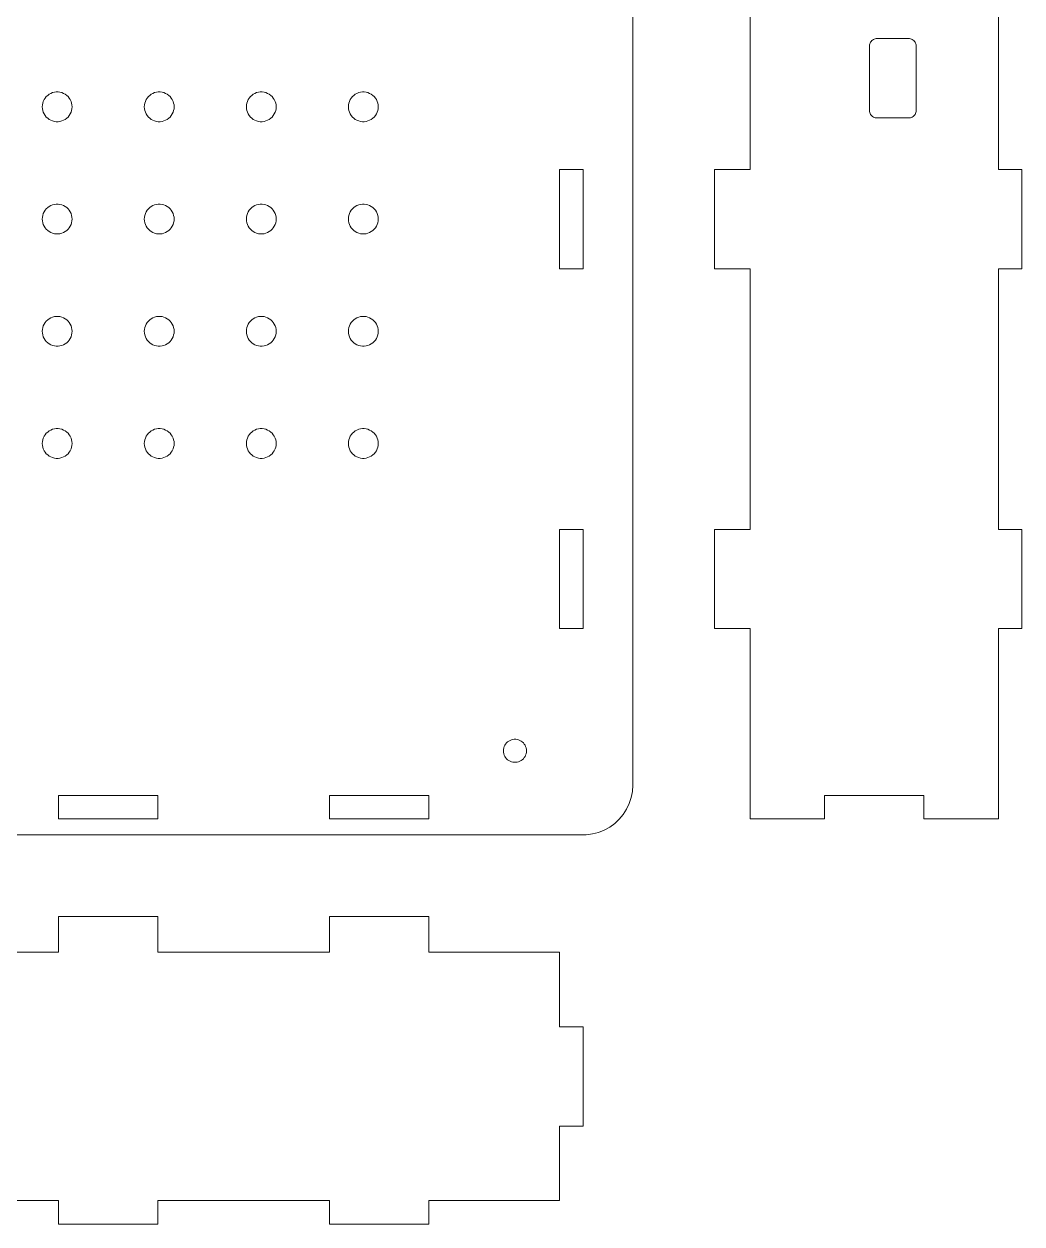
# Model space of a CAD drawing. Header units: inches. Extents: x -117 to 117, y -129 to 166.
# Drawn here: x -10.8 to 116.8, y -128.5 to 24.9 of the extents above; entities that cross this region are included whole.
import ezdxf

# ---------------------------------------------------------------- set-up
doc = ezdxf.new("R2010")
doc.units = ezdxf.units.IN
doc.layers.get('0').update_dxf_attribs({"linetype": 'CONTINUOUS', "lineweight": 0})

msp = doc.modelspace()

# ---------------------------------------------------------------- linework, layer by layer
for p, q in [((67.07, 72.397), (67.07, -72.397)), ((82.07, 6.35), (82.07, 39.679)), ((113.833, 39.679), (113.833, 6.35)), ((97.953, 23.011), (98.072, 23.05)), ((98.072, 23.05), (98.196, 23.073)), ((98.196, 23.073), (98.321, 23.081)), ((98.321, 23.081), (102.321, 23.081)), ((102.321, 23.081), (102.446, 23.073)), ((102.446, 23.073), (102.57, 23.05)), ((102.57, 23.05), (102.689, 23.011)), ((97.321, 13.921), (97.321, 22.081)), ((97.321, 22.081), (97.323, 22.081)), ((97.323, 22.144), (97.339, 22.268)), ((97.323, 22.081), (97.323, 22.144)), ((97.339, 22.268), (97.37, 22.39)), ((97.37, 22.39), (97.416, 22.507)), ((97.416, 22.507), (97.477, 22.617)), ((97.477, 22.617), (97.551, 22.718)), ((97.551, 22.718), (97.636, 22.81)), ((97.636, 22.81), (97.733, 22.89)), ((97.733, 22.89), (97.839, 22.957)), ((97.839, 22.957), (97.953, 23.011)), ((102.689, 23.011), (102.803, 22.957)), ((102.803, 22.957), (102.909, 22.89)), ((102.909, 22.89), (103.006, 22.81)), ((103.006, 22.81), (103.092, 22.718)), ((103.092, 22.718), (103.165, 22.617)), ((103.165, 22.617), (103.226, 22.507)), ((103.226, 22.507), (103.272, 22.39)), ((103.272, 22.39), (103.303, 22.268)), ((103.303, 22.268), (103.319, 22.144)), ((103.319, 22.144), (103.319, 22.081)), ((103.319, 22.081), (103.321, 22.081)), ((103.321, 22.081), (103.321, 13.921)), ((-8.192, 15.269), (-8.064, 15.471)), ((-8.064, 15.471), (-7.911, 15.655)), ((-7.911, 15.655), (-7.737, 15.819)), ((-7.737, 15.819), (-7.543, 15.959)), ((-7.543, 15.959), (-7.334, 16.075)), ((-7.334, 16.075), (-7.111, 16.163)), ((-7.111, 16.163), (-6.88, 16.222)), ((-6.88, 16.222), (-6.642, 16.252)), ((-6.642, 16.252), (-6.403, 16.252)), ((-6.403, 16.252), (-6.166, 16.222)), ((-6.166, 16.222), (-5.934, 16.163)), ((-5.934, 16.163), (-5.712, 16.075)), ((-5.712, 16.075), (-5.502, 15.959)), ((-5.502, 15.959), (-5.308, 15.819)), ((-5.308, 15.819), (-5.134, 15.655)), ((-5.134, 15.655), (-4.982, 15.471)), ((-4.982, 15.471), (-4.853, 15.269)), ((4.853, 15.269), (4.982, 15.471)), ((4.982, 15.471), (5.134, 15.655)), ((5.134, 15.655), (5.308, 15.819)), ((5.308, 15.819), (5.502, 15.959)), ((5.502, 15.959), (5.712, 16.075)), ((5.712, 16.075), (5.934, 16.163)), ((5.934, 16.163), (6.166, 16.222)), ((6.166, 16.222), (6.403, 16.252)), ((6.403, 16.252), (6.642, 16.252)), ((6.642, 16.252), (6.88, 16.222)), ((6.88, 16.222), (7.111, 16.163)), ((7.111, 16.163), (7.334, 16.075)), ((7.334, 16.075), (7.543, 15.959)), ((7.543, 15.959), (7.737, 15.819)), ((7.737, 15.819), (7.911, 15.655)), ((7.911, 15.655), (8.064, 15.471)), ((8.064, 15.471), (8.192, 15.269)), ((17.899, 15.269), (18.027, 15.471)), ((18.027, 15.471), (18.179, 15.655)), ((18.179, 15.655), (18.354, 15.819)), ((18.354, 15.819), (18.547, 15.959)), ((18.547, 15.959), (18.757, 16.075)), ((18.757, 16.075), (18.979, 16.163)), ((18.979, 16.163), (19.211, 16.222)), ((19.211, 16.222), (19.449, 16.252)), ((19.449, 16.252), (19.688, 16.252)), ((19.688, 16.252), (19.925, 16.222)), ((19.925, 16.222), (20.157, 16.163)), ((20.157, 16.163), (20.379, 16.075)), ((20.379, 16.075), (20.589, 15.959)), ((20.589, 15.959), (20.782, 15.819)), ((20.782, 15.819), (20.957, 15.655)), ((20.957, 15.655), (21.109, 15.471)), ((21.109, 15.471), (21.238, 15.269)), ((30.944, 15.269), (31.072, 15.471)), ((31.072, 15.471), (31.225, 15.655)), ((31.225, 15.655), (31.399, 15.819)), ((31.399, 15.819), (31.593, 15.959)), ((31.593, 15.959), (31.802, 16.075)), ((31.802, 16.075), (32.025, 16.163)), ((32.025, 16.163), (32.257, 16.222)), ((32.257, 16.222), (32.494, 16.252)), ((32.494, 16.252), (32.733, 16.252)), ((32.733, 16.252), (32.971, 16.222)), ((32.971, 16.222), (33.202, 16.163)), ((33.202, 16.163), (33.425, 16.075)), ((33.425, 16.075), (33.634, 15.959)), ((33.634, 15.959), (33.828, 15.819)), ((33.828, 15.819), (34.002, 15.655)), ((34.002, 15.655), (34.155, 15.471)), ((34.155, 15.471), (34.283, 15.269)), ((-8.428, 14.351), (-8.413, 14.59)), ((-8.413, 14.112), (-8.428, 14.351)), ((-8.413, 14.59), (-8.368, 14.825)), ((-8.368, 13.877), (-8.413, 14.112)), ((-8.368, 14.825), (-8.294, 15.052)), ((-8.294, 13.65), (-8.368, 13.877)), ((-8.294, 15.052), (-8.192, 15.269)), ((-4.853, 15.269), (-4.751, 15.052)), ((-4.751, 15.052), (-4.678, 14.825)), ((-4.678, 13.877), (-4.751, 13.65)), ((-4.678, 14.825), (-4.633, 14.59)), ((-4.633, 14.112), (-4.678, 13.877)), ((-4.633, 14.59), (-4.618, 14.351)), ((-4.618, 14.351), (-4.633, 14.112)), ((4.618, 14.351), (4.633, 14.59)), ((4.633, 14.112), (4.618, 14.351)), ((4.633, 14.59), (4.678, 14.825)), ((4.678, 13.877), (4.633, 14.112)), ((4.678, 14.825), (4.751, 15.052)), ((4.751, 13.65), (4.678, 13.877)), ((4.751, 15.052), (4.853, 15.269)), ((8.192, 15.269), (8.294, 15.052)), ((8.294, 15.052), (8.368, 14.825)), ((8.368, 13.877), (8.294, 13.65)), ((8.368, 14.825), (8.413, 14.59)), ((8.413, 14.112), (8.368, 13.877)), ((8.413, 14.59), (8.428, 14.351)), ((8.428, 14.351), (8.413, 14.112)), ((17.663, 14.351), (17.678, 14.59)), ((17.678, 14.112), (17.663, 14.351)), ((17.678, 14.59), (17.723, 14.825)), ((17.723, 13.877), (17.678, 14.112)), ((17.723, 14.825), (17.797, 15.052)), ((17.797, 13.65), (17.723, 13.877)), ((17.797, 15.052), (17.899, 15.269)), ((21.238, 15.269), (21.339, 15.052)), ((21.339, 15.052), (21.413, 14.825)), ((21.413, 13.877), (21.339, 13.65)), ((21.413, 14.825), (21.458, 14.59)), ((21.458, 14.112), (21.413, 13.877)), ((21.458, 14.59), (21.473, 14.351)), ((21.473, 14.351), (21.458, 14.112)), ((30.709, 14.351), (30.724, 14.59)), ((30.724, 14.112), (30.709, 14.351)), ((30.724, 14.59), (30.768, 14.825)), ((30.768, 13.877), (30.724, 14.112)), ((30.768, 14.825), (30.842, 15.052)), ((30.842, 13.65), (30.768, 13.877)), ((30.842, 15.052), (30.944, 15.269)), ((34.283, 15.269), (34.385, 15.052)), ((34.385, 15.052), (34.459, 14.825)), ((34.459, 13.877), (34.385, 13.65)), ((34.459, 14.825), (34.504, 14.59)), ((34.504, 14.112), (34.459, 13.877)), ((34.504, 14.59), (34.519, 14.351)), ((34.519, 14.351), (34.504, 14.112)), ((97.323, 13.921), (97.321, 13.921)), ((97.323, 13.858), (97.323, 13.921)), ((97.339, 13.734), (97.323, 13.858)), ((103.319, 13.858), (103.303, 13.734)), ((103.321, 13.921), (103.319, 13.921)), ((103.319, 13.921), (103.319, 13.858)), ((-8.192, 13.433), (-8.294, 13.65)), ((-8.064, 13.231), (-8.192, 13.433)), ((-7.911, 13.047), (-8.064, 13.231)), ((-7.737, 12.883), (-7.911, 13.047)), ((-7.543, 12.743), (-7.737, 12.883)), ((-7.334, 12.627), (-7.543, 12.743)), ((-7.111, 12.539), (-7.334, 12.627)), ((-6.88, 12.48), (-7.111, 12.539)), ((-6.642, 12.45), (-6.88, 12.48)), ((-6.403, 12.45), (-6.642, 12.45)), ((-6.166, 12.48), (-6.403, 12.45)), ((-5.934, 12.539), (-6.166, 12.48)), ((-5.712, 12.627), (-5.934, 12.539)), ((-5.502, 12.743), (-5.712, 12.627)), ((-5.308, 12.883), (-5.502, 12.743)), ((-5.134, 13.047), (-5.308, 12.883)), ((-4.982, 13.231), (-5.134, 13.047)), ((-4.853, 13.433), (-4.982, 13.231)), ((-4.751, 13.65), (-4.853, 13.433)), ((4.853, 13.433), (4.751, 13.65)), ((4.982, 13.231), (4.853, 13.433)), ((5.134, 13.047), (4.982, 13.231)), ((5.308, 12.883), (5.134, 13.047)), ((5.502, 12.743), (5.308, 12.883)), ((5.712, 12.627), (5.502, 12.743)), ((5.934, 12.539), (5.712, 12.627)), ((6.166, 12.48), (5.934, 12.539)), ((6.403, 12.45), (6.166, 12.48)), ((6.642, 12.45), (6.403, 12.45)), ((6.88, 12.48), (6.642, 12.45)), ((7.111, 12.539), (6.88, 12.48)), ((7.334, 12.627), (7.111, 12.539)), ((7.543, 12.743), (7.334, 12.627)), ((7.737, 12.883), (7.543, 12.743)), ((7.911, 13.047), (7.737, 12.883)), ((8.064, 13.231), (7.911, 13.047)), ((8.192, 13.433), (8.064, 13.231)), ((8.294, 13.65), (8.192, 13.433)), ((17.899, 13.433), (17.797, 13.65)), ((18.027, 13.231), (17.899, 13.433)), ((18.179, 13.047), (18.027, 13.231)), ((18.354, 12.883), (18.179, 13.047)), ((18.547, 12.743), (18.354, 12.883)), ((18.757, 12.627), (18.547, 12.743)), ((18.979, 12.539), (18.757, 12.627)), ((19.211, 12.48), (18.979, 12.539)), ((19.449, 12.45), (19.211, 12.48)), ((19.688, 12.45), (19.449, 12.45)), ((19.925, 12.48), (19.688, 12.45)), ((20.157, 12.539), (19.925, 12.48)), ((20.379, 12.627), (20.157, 12.539)), ((20.589, 12.743), (20.379, 12.627)), ((20.782, 12.883), (20.589, 12.743)), ((20.957, 13.047), (20.782, 12.883)), ((21.109, 13.231), (20.957, 13.047)), ((21.238, 13.433), (21.109, 13.231)), ((21.339, 13.65), (21.238, 13.433)), ((30.944, 13.433), (30.842, 13.65)), ((31.072, 13.231), (30.944, 13.433)), ((31.225, 13.047), (31.072, 13.231)), ((31.399, 12.883), (31.225, 13.047)), ((31.593, 12.743), (31.399, 12.883)), ((31.802, 12.627), (31.593, 12.743)), ((32.025, 12.539), (31.802, 12.627)), ((32.257, 12.48), (32.025, 12.539)), ((32.494, 12.45), (32.257, 12.48)), ((32.733, 12.45), (32.494, 12.45)), ((32.971, 12.48), (32.733, 12.45)), ((33.202, 12.539), (32.971, 12.48)), ((33.425, 12.627), (33.202, 12.539)), ((33.634, 12.743), (33.425, 12.627)), ((33.828, 12.883), (33.634, 12.743)), ((34.002, 13.047), (33.828, 12.883)), ((34.155, 13.231), (34.002, 13.047)), ((34.283, 13.433), (34.155, 13.231)), ((34.385, 13.65), (34.283, 13.433)), ((97.37, 13.612), (97.339, 13.734)), ((97.416, 13.495), (97.37, 13.612)), ((97.477, 13.385), (97.416, 13.495)), ((97.551, 13.284), (97.477, 13.385)), ((97.636, 13.192), (97.551, 13.284)), ((97.733, 13.112), (97.636, 13.192)), ((97.839, 13.045), (97.733, 13.112)), ((97.953, 12.991), (97.839, 13.045)), ((98.072, 12.952), (97.953, 12.991)), ((98.196, 12.929), (98.072, 12.952)), ((98.321, 12.921), (98.196, 12.929)), ((102.321, 12.921), (98.321, 12.921)), ((102.446, 12.929), (102.321, 12.921)), ((102.57, 12.952), (102.446, 12.929)), ((102.689, 12.991), (102.57, 12.952)), ((102.803, 13.045), (102.689, 12.991)), ((102.909, 13.112), (102.803, 13.045)), ((103.006, 13.192), (102.909, 13.112)), ((103.092, 13.284), (103.006, 13.192)), ((103.165, 13.385), (103.092, 13.284)), ((103.226, 13.495), (103.165, 13.385)), ((103.272, 13.612), (103.226, 13.495)), ((103.303, 13.734), (103.272, 13.612)), ((57.72, -6.35), (57.72, 6.35)), ((57.72, 6.35), (60.72, 6.35)), ((60.72, 6.35), (60.72, -6.35)), ((77.52, -6.35), (77.52, 6.35)), ((77.52, 6.35), (82.07, 6.35)), ((113.833, 6.35), (116.833, 6.35)), ((116.833, 6.35), (116.833, -6.35)), ((-7.737, 1.468), (-7.543, 1.608)), ((-7.543, 1.608), (-7.334, 1.724)), ((-7.334, 1.724), (-7.111, 1.812)), ((-7.111, 1.812), (-6.88, 1.871)), ((-6.88, 1.871), (-6.642, 1.901)), ((-6.642, 1.901), (-6.403, 1.901)), ((-6.403, 1.901), (-6.166, 1.871)), ((-6.166, 1.871), (-5.934, 1.812)), ((-5.934, 1.812), (-5.712, 1.724)), ((-5.712, 1.724), (-5.502, 1.608)), ((-5.502, 1.608), (-5.308, 1.468)), ((5.308, 1.468), (5.502, 1.608)), ((5.502, 1.608), (5.712, 1.724)), ((5.712, 1.724), (5.934, 1.812)), ((5.934, 1.812), (6.166, 1.871)), ((6.166, 1.871), (6.403, 1.901)), ((6.403, 1.901), (6.642, 1.901)), ((6.642, 1.901), (6.88, 1.871)), ((6.88, 1.871), (7.111, 1.812)), ((7.111, 1.812), (7.334, 1.724)), ((7.334, 1.724), (7.543, 1.608)), ((7.543, 1.608), (7.737, 1.468)), ((18.354, 1.468), (18.547, 1.608)), ((18.547, 1.608), (18.757, 1.724)), ((18.757, 1.724), (18.979, 1.812)), ((18.979, 1.812), (19.211, 1.871)), ((19.211, 1.871), (19.449, 1.901)), ((19.449, 1.901), (19.688, 1.901)), ((19.688, 1.901), (19.925, 1.871)), ((19.925, 1.871), (20.157, 1.812)), ((20.157, 1.812), (20.379, 1.724)), ((20.379, 1.724), (20.589, 1.608)), ((20.589, 1.608), (20.782, 1.468)), ((31.399, 1.468), (31.593, 1.608)), ((31.593, 1.608), (31.802, 1.724)), ((31.802, 1.724), (32.025, 1.812)), ((32.025, 1.812), (32.257, 1.871)), ((32.257, 1.871), (32.494, 1.901)), ((32.494, 1.901), (32.733, 1.901)), ((32.733, 1.901), (32.971, 1.871)), ((32.971, 1.871), (33.202, 1.812)), ((33.202, 1.812), (33.425, 1.724)), ((33.425, 1.724), (33.634, 1.608)), ((33.634, 1.608), (33.828, 1.468)), ((-8.428, 0), (-8.413, 0.239)), ((-8.413, -0.239), (-8.428, 0)), ((-8.413, 0.239), (-8.368, 0.474)), ((-8.368, 0.474), (-8.294, 0.701)), ((-8.294, 0.701), (-8.192, 0.918)), ((-8.192, 0.918), (-8.064, 1.12)), ((-8.064, 1.12), (-7.911, 1.304)), ((-7.911, 1.304), (-7.737, 1.468)), ((-5.308, 1.468), (-5.134, 1.304)), ((-5.134, 1.304), (-4.982, 1.12)), ((-4.982, 1.12), (-4.853, 0.918)), ((-4.853, 0.918), (-4.751, 0.701)), ((-4.751, 0.701), (-4.678, 0.474)), ((-4.678, 0.474), (-4.633, 0.239)), ((-4.633, 0.239), (-4.618, 0)), ((-4.618, 0), (-4.633, -0.239)), ((4.618, 0), (4.633, 0.239)), ((4.633, -0.239), (4.618, 0)), ((4.633, 0.239), (4.678, 0.474)), ((4.678, 0.474), (4.751, 0.701)), ((4.751, 0.701), (4.853, 0.918)), ((4.853, 0.918), (4.982, 1.12)), ((4.982, 1.12), (5.134, 1.304)), ((5.134, 1.304), (5.308, 1.468)), ((7.737, 1.468), (7.911, 1.304)), ((7.911, 1.304), (8.064, 1.12)), ((8.064, 1.12), (8.192, 0.918)), ((8.192, 0.918), (8.294, 0.701)), ((8.294, 0.701), (8.368, 0.474)), ((8.368, 0.474), (8.413, 0.239)), ((8.413, 0.239), (8.428, 0)), ((8.428, 0), (8.413, -0.239)), ((17.663, 0), (17.678, 0.239)), ((17.678, -0.239), (17.663, 0)), ((17.678, 0.239), (17.723, 0.474)), ((17.723, 0.474), (17.797, 0.701)), ((17.797, 0.701), (17.899, 0.918)), ((17.899, 0.918), (18.027, 1.12)), ((18.027, 1.12), (18.179, 1.304)), ((18.179, 1.304), (18.354, 1.468)), ((20.782, 1.468), (20.957, 1.304)), ((20.957, 1.304), (21.109, 1.12)), ((21.109, 1.12), (21.238, 0.918)), ((21.238, 0.918), (21.339, 0.701)), ((21.339, 0.701), (21.413, 0.474)), ((21.413, 0.474), (21.458, 0.239)), ((21.458, 0.239), (21.473, 0)), ((21.473, 0), (21.458, -0.239)), ((30.709, 0), (30.724, 0.239)), ((30.724, -0.239), (30.709, 0)), ((30.724, 0.239), (30.768, 0.474)), ((30.768, 0.474), (30.842, 0.701)), ((30.842, 0.701), (30.944, 0.918)), ((30.944, 0.918), (31.072, 1.12)), ((31.072, 1.12), (31.225, 1.304)), ((31.225, 1.304), (31.399, 1.468)), ((33.828, 1.468), (34.002, 1.304)), ((34.002, 1.304), (34.155, 1.12)), ((34.155, 1.12), (34.283, 0.918)), ((34.283, 0.918), (34.385, 0.701)), ((34.385, 0.701), (34.459, 0.474)), ((34.459, 0.474), (34.504, 0.239)), ((34.504, 0.239), (34.519, 0)), ((34.519, 0), (34.504, -0.239)), ((-8.368, -0.474), (-8.413, -0.239)), ((-8.294, -0.701), (-8.368, -0.474)), ((-8.192, -0.918), (-8.294, -0.701)), ((-8.064, -1.12), (-8.192, -0.918)), ((-7.911, -1.304), (-8.064, -1.12)), ((-7.737, -1.468), (-7.911, -1.304)), ((-7.543, -1.608), (-7.737, -1.468)), ((-5.308, -1.468), (-5.502, -1.608)), ((-5.134, -1.304), (-5.308, -1.468)), ((-4.982, -1.12), (-5.134, -1.304)), ((-4.853, -0.918), (-4.982, -1.12)), ((-4.751, -0.701), (-4.853, -0.918)), ((-4.678, -0.474), (-4.751, -0.701)), ((-4.633, -0.239), (-4.678, -0.474)), ((4.678, -0.474), (4.633, -0.239)), ((4.751, -0.701), (4.678, -0.474)), ((4.853, -0.918), (4.751, -0.701)), ((4.982, -1.12), (4.853, -0.918)), ((5.134, -1.304), (4.982, -1.12)), ((5.308, -1.468), (5.134, -1.304)), ((5.502, -1.608), (5.308, -1.468)), ((7.737, -1.468), (7.543, -1.608)), ((7.911, -1.304), (7.737, -1.468)), ((8.064, -1.12), (7.911, -1.304)), ((8.192, -0.918), (8.064, -1.12)), ((8.294, -0.701), (8.192, -0.918)), ((8.368, -0.474), (8.294, -0.701)), ((8.413, -0.239), (8.368, -0.474)), ((17.723, -0.474), (17.678, -0.239)), ((17.797, -0.701), (17.723, -0.474)), ((17.899, -0.918), (17.797, -0.701)), ((18.027, -1.12), (17.899, -0.918)), ((18.179, -1.304), (18.027, -1.12)), ((18.354, -1.468), (18.179, -1.304)), ((18.547, -1.608), (18.354, -1.468)), ((20.782, -1.468), (20.589, -1.608)), ((20.957, -1.304), (20.782, -1.468)), ((21.109, -1.12), (20.957, -1.304)), ((21.238, -0.918), (21.109, -1.12)), ((21.339, -0.701), (21.238, -0.918)), ((21.413, -0.474), (21.339, -0.701)), ((21.458, -0.239), (21.413, -0.474)), ((30.768, -0.474), (30.724, -0.239)), ((30.842, -0.701), (30.768, -0.474)), ((30.944, -0.918), (30.842, -0.701)), ((31.072, -1.12), (30.944, -0.918)), ((31.225, -1.304), (31.072, -1.12)), ((31.399, -1.468), (31.225, -1.304)), ((31.593, -1.608), (31.399, -1.468)), ((33.828, -1.468), (33.634, -1.608)), ((34.002, -1.304), (33.828, -1.468)), ((34.155, -1.12), (34.002, -1.304)), ((34.283, -0.918), (34.155, -1.12)), ((34.385, -0.701), (34.283, -0.918)), ((34.459, -0.474), (34.385, -0.701)), ((34.504, -0.239), (34.459, -0.474)), ((-7.334, -1.724), (-7.543, -1.608)), ((-7.111, -1.812), (-7.334, -1.724)), ((-6.88, -1.871), (-7.111, -1.812)), ((-6.642, -1.901), (-6.88, -1.871)), ((-6.403, -1.901), (-6.642, -1.901)), ((-6.166, -1.871), (-6.403, -1.901)), ((-5.934, -1.812), (-6.166, -1.871)), ((-5.712, -1.724), (-5.934, -1.812)), ((-5.502, -1.608), (-5.712, -1.724)), ((5.712, -1.724), (5.502, -1.608)), ((5.934, -1.812), (5.712, -1.724)), ((6.166, -1.871), (5.934, -1.812)), ((6.403, -1.901), (6.166, -1.871)), ((6.642, -1.901), (6.403, -1.901)), ((6.88, -1.871), (6.642, -1.901)), ((7.111, -1.812), (6.88, -1.871)), ((7.334, -1.724), (7.111, -1.812)), ((7.543, -1.608), (7.334, -1.724)), ((18.757, -1.724), (18.547, -1.608)), ((18.979, -1.812), (18.757, -1.724)), ((19.211, -1.871), (18.979, -1.812)), ((19.449, -1.901), (19.211, -1.871)), ((19.688, -1.901), (19.449, -1.901)), ((19.925, -1.871), (19.688, -1.901)), ((20.157, -1.812), (19.925, -1.871)), ((20.379, -1.724), (20.157, -1.812)), ((20.589, -1.608), (20.379, -1.724)), ((31.802, -1.724), (31.593, -1.608)), ((32.025, -1.812), (31.802, -1.724)), ((32.257, -1.871), (32.025, -1.812)), ((32.494, -1.901), (32.257, -1.871)), ((32.733, -1.901), (32.494, -1.901)), ((32.971, -1.871), (32.733, -1.901)), ((33.202, -1.812), (32.971, -1.871)), ((33.425, -1.724), (33.202, -1.812)), ((33.634, -1.608), (33.425, -1.724)), ((60.72, -6.35), (57.72, -6.35)), ((82.07, -6.35), (77.52, -6.35)), ((82.07, -39.679), (82.07, -6.35)), ((116.833, -6.35), (113.833, -6.35)), ((113.833, -6.35), (113.833, -39.679)), ((-8.368, -13.877), (-8.294, -13.65)), ((-8.294, -13.65), (-8.192, -13.433)), ((-8.192, -13.433), (-8.064, -13.231)), ((-8.064, -13.231), (-7.911, -13.047)), ((-7.911, -13.047), (-7.737, -12.883)), ((-7.737, -12.883), (-7.543, -12.743)), ((-7.543, -12.743), (-7.334, -12.627)), ((-7.334, -12.627), (-7.111, -12.539)), ((-7.111, -12.539), (-6.88, -12.48)), ((-6.88, -12.48), (-6.642, -12.45)), ((-6.642, -12.45), (-6.403, -12.45)), ((-6.403, -12.45), (-6.166, -12.48)), ((-6.166, -12.48), (-5.934, -12.539)), ((-5.934, -12.539), (-5.712, -12.627)), ((-5.712, -12.627), (-5.502, -12.743)), ((-5.502, -12.743), (-5.308, -12.883)), ((-5.308, -12.883), (-5.134, -13.047)), ((-5.134, -13.047), (-4.982, -13.231)), ((-4.982, -13.231), (-4.853, -13.433)), ((-4.853, -13.433), (-4.751, -13.65)), ((-4.751, -13.65), (-4.678, -13.877)), ((4.678, -13.877), (4.751, -13.65)), ((4.751, -13.65), (4.853, -13.433)), ((4.853, -13.433), (4.982, -13.231)), ((4.982, -13.231), (5.134, -13.047)), ((5.134, -13.047), (5.308, -12.883)), ((5.308, -12.883), (5.502, -12.743)), ((5.502, -12.743), (5.712, -12.627)), ((5.712, -12.627), (5.934, -12.539)), ((5.934, -12.539), (6.166, -12.48)), ((6.166, -12.48), (6.403, -12.45)), ((6.403, -12.45), (6.642, -12.45)), ((6.642, -12.45), (6.88, -12.48)), ((6.88, -12.48), (7.111, -12.539)), ((7.111, -12.539), (7.334, -12.627)), ((7.334, -12.627), (7.543, -12.743)), ((7.543, -12.743), (7.737, -12.883)), ((7.737, -12.883), (7.911, -13.047)), ((7.911, -13.047), (8.064, -13.231)), ((8.064, -13.231), (8.192, -13.433)), ((8.192, -13.433), (8.294, -13.65)), ((8.294, -13.65), (8.368, -13.877)), ((17.723, -13.877), (17.797, -13.65)), ((17.797, -13.65), (17.899, -13.433)), ((17.899, -13.433), (18.027, -13.231)), ((18.027, -13.231), (18.179, -13.047)), ((18.179, -13.047), (18.354, -12.883)), ((18.354, -12.883), (18.547, -12.743)), ((18.547, -12.743), (18.757, -12.627)), ((18.757, -12.627), (18.979, -12.539)), ((18.979, -12.539), (19.211, -12.48)), ((19.211, -12.48), (19.449, -12.45)), ((19.449, -12.45), (19.688, -12.45)), ((19.688, -12.45), (19.925, -12.48)), ((19.925, -12.48), (20.157, -12.539)), ((20.157, -12.539), (20.379, -12.627)), ((20.379, -12.627), (20.589, -12.743)), ((20.589, -12.743), (20.782, -12.883)), ((20.782, -12.883), (20.957, -13.047)), ((20.957, -13.047), (21.109, -13.231)), ((21.109, -13.231), (21.238, -13.433)), ((21.238, -13.433), (21.339, -13.65)), ((21.339, -13.65), (21.413, -13.877)), ((30.768, -13.877), (30.842, -13.65)), ((30.842, -13.65), (30.944, -13.433)), ((30.944, -13.433), (31.072, -13.231)), ((31.072, -13.231), (31.225, -13.047)), ((31.225, -13.047), (31.399, -12.883)), ((31.399, -12.883), (31.593, -12.743)), ((31.593, -12.743), (31.802, -12.627)), ((31.802, -12.627), (32.025, -12.539)), ((32.025, -12.539), (32.257, -12.48)), ((32.257, -12.48), (32.494, -12.45)), ((32.494, -12.45), (32.733, -12.45)), ((32.733, -12.45), (32.971, -12.48)), ((32.971, -12.48), (33.202, -12.539)), ((33.202, -12.539), (33.425, -12.627)), ((33.425, -12.627), (33.634, -12.743)), ((33.634, -12.743), (33.828, -12.883)), ((33.828, -12.883), (34.002, -13.047)), ((34.002, -13.047), (34.155, -13.231)), ((34.155, -13.231), (34.283, -13.433)), ((34.283, -13.433), (34.385, -13.65)), ((34.385, -13.65), (34.459, -13.877)), ((-8.428, -14.351), (-8.413, -14.112)), ((-8.413, -14.59), (-8.428, -14.351)), ((-8.413, -14.112), (-8.368, -13.877)), ((-8.368, -14.825), (-8.413, -14.59)), ((-8.294, -15.052), (-8.368, -14.825)), ((-8.192, -15.269), (-8.294, -15.052)), ((-8.064, -15.471), (-8.192, -15.269)), ((-4.853, -15.269), (-4.982, -15.471)), ((-4.751, -15.052), (-4.853, -15.269)), ((-4.678, -14.825), (-4.751, -15.052)), ((-4.678, -13.877), (-4.633, -14.112)), ((-4.633, -14.59), (-4.678, -14.825)), ((-4.633, -14.112), (-4.618, -14.351)), ((-4.618, -14.351), (-4.633, -14.59)), ((4.618, -14.351), (4.633, -14.112)), ((4.633, -14.59), (4.618, -14.351)), ((4.633, -14.112), (4.678, -13.877)), ((4.678, -14.825), (4.633, -14.59)), ((4.751, -15.052), (4.678, -14.825)), ((4.853, -15.269), (4.751, -15.052)), ((4.982, -15.471), (4.853, -15.269)), ((8.192, -15.269), (8.064, -15.471)), ((8.294, -15.052), (8.192, -15.269)), ((8.368, -14.825), (8.294, -15.052)), ((8.368, -13.877), (8.413, -14.112)), ((8.413, -14.59), (8.368, -14.825)), ((8.413, -14.112), (8.428, -14.351)), ((8.428, -14.351), (8.413, -14.59)), ((17.663, -14.351), (17.678, -14.112)), ((17.678, -14.59), (17.663, -14.351)), ((17.678, -14.112), (17.723, -13.877)), ((17.723, -14.825), (17.678, -14.59)), ((17.797, -15.052), (17.723, -14.825)), ((17.899, -15.269), (17.797, -15.052)), ((18.027, -15.471), (17.899, -15.269)), ((21.238, -15.269), (21.109, -15.471)), ((21.339, -15.052), (21.238, -15.269)), ((21.413, -14.825), (21.339, -15.052)), ((21.413, -13.877), (21.458, -14.112)), ((21.458, -14.59), (21.413, -14.825)), ((21.458, -14.112), (21.473, -14.351)), ((21.473, -14.351), (21.458, -14.59)), ((30.709, -14.351), (30.724, -14.112)), ((30.724, -14.59), (30.709, -14.351)), ((30.724, -14.112), (30.768, -13.877)), ((30.768, -14.825), (30.724, -14.59)), ((30.842, -15.052), (30.768, -14.825)), ((30.944, -15.269), (30.842, -15.052)), ((31.072, -15.471), (30.944, -15.269)), ((34.283, -15.269), (34.155, -15.471)), ((34.385, -15.052), (34.283, -15.269)), ((34.459, -14.825), (34.385, -15.052)), ((34.459, -13.877), (34.504, -14.112)), ((34.504, -14.59), (34.459, -14.825)), ((34.504, -14.112), (34.519, -14.351)), ((34.519, -14.351), (34.504, -14.59)), ((-7.911, -15.655), (-8.064, -15.471)), ((-7.737, -15.819), (-7.911, -15.655)), ((-7.543, -15.959), (-7.737, -15.819)), ((-7.334, -16.075), (-7.543, -15.959)), ((-7.111, -16.163), (-7.334, -16.075)), ((-6.88, -16.222), (-7.111, -16.163)), ((-6.642, -16.252), (-6.88, -16.222)), ((-6.403, -16.252), (-6.642, -16.252)), ((-6.166, -16.222), (-6.403, -16.252)), ((-5.934, -16.163), (-6.166, -16.222)), ((-5.712, -16.075), (-5.934, -16.163)), ((-5.502, -15.959), (-5.712, -16.075)), ((-5.308, -15.819), (-5.502, -15.959)), ((-5.134, -15.655), (-5.308, -15.819)), ((-4.982, -15.471), (-5.134, -15.655)), ((5.134, -15.655), (4.982, -15.471)), ((5.308, -15.819), (5.134, -15.655)), ((5.502, -15.959), (5.308, -15.819)), ((5.712, -16.075), (5.502, -15.959)), ((5.934, -16.163), (5.712, -16.075)), ((6.166, -16.222), (5.934, -16.163)), ((6.403, -16.252), (6.166, -16.222)), ((6.642, -16.252), (6.403, -16.252)), ((6.88, -16.222), (6.642, -16.252)), ((7.111, -16.163), (6.88, -16.222)), ((7.334, -16.075), (7.111, -16.163)), ((7.543, -15.959), (7.334, -16.075)), ((7.737, -15.819), (7.543, -15.959)), ((7.911, -15.655), (7.737, -15.819)), ((8.064, -15.471), (7.911, -15.655)), ((18.179, -15.655), (18.027, -15.471)), ((18.354, -15.819), (18.179, -15.655)), ((18.547, -15.959), (18.354, -15.819)), ((18.757, -16.075), (18.547, -15.959)), ((18.979, -16.163), (18.757, -16.075)), ((19.211, -16.222), (18.979, -16.163)), ((19.449, -16.252), (19.211, -16.222)), ((19.688, -16.252), (19.449, -16.252)), ((19.925, -16.222), (19.688, -16.252)), ((20.157, -16.163), (19.925, -16.222)), ((20.379, -16.075), (20.157, -16.163)), ((20.589, -15.959), (20.379, -16.075)), ((20.782, -15.819), (20.589, -15.959)), ((20.957, -15.655), (20.782, -15.819)), ((21.109, -15.471), (20.957, -15.655)), ((31.225, -15.655), (31.072, -15.471)), ((31.399, -15.819), (31.225, -15.655)), ((31.593, -15.959), (31.399, -15.819)), ((31.802, -16.075), (31.593, -15.959)), ((32.025, -16.163), (31.802, -16.075)), ((32.257, -16.222), (32.025, -16.163)), ((32.494, -16.252), (32.257, -16.222)), ((32.733, -16.252), (32.494, -16.252)), ((32.971, -16.222), (32.733, -16.252)), ((33.202, -16.163), (32.971, -16.222)), ((33.425, -16.075), (33.202, -16.163)), ((33.634, -15.959), (33.425, -16.075)), ((33.828, -15.819), (33.634, -15.959)), ((34.002, -15.655), (33.828, -15.819)), ((34.155, -15.471), (34.002, -15.655)), ((-8.192, -27.784), (-8.064, -27.582)), ((-8.064, -27.582), (-7.911, -27.398)), ((-7.911, -27.398), (-7.737, -27.234)), ((-7.737, -27.234), (-7.543, -27.094)), ((-7.543, -27.094), (-7.334, -26.978)), ((-7.334, -26.978), (-7.111, -26.89)), ((-7.111, -26.89), (-6.88, -26.831)), ((-6.88, -26.831), (-6.642, -26.801)), ((-6.642, -26.801), (-6.403, -26.801)), ((-6.403, -26.801), (-6.166, -26.831)), ((-6.166, -26.831), (-5.934, -26.89)), ((-5.934, -26.89), (-5.712, -26.978)), ((-5.712, -26.978), (-5.502, -27.094)), ((-5.502, -27.094), (-5.308, -27.234)), ((-5.308, -27.234), (-5.134, -27.398)), ((-5.134, -27.398), (-4.982, -27.582)), ((-4.982, -27.582), (-4.853, -27.784)), ((4.853, -27.784), (4.982, -27.582)), ((4.982, -27.582), (5.134, -27.398)), ((5.134, -27.398), (5.308, -27.234)), ((5.308, -27.234), (5.502, -27.094)), ((5.502, -27.094), (5.712, -26.978)), ((5.712, -26.978), (5.934, -26.89)), ((5.934, -26.89), (6.166, -26.831)), ((6.166, -26.831), (6.403, -26.801)), ((6.403, -26.801), (6.642, -26.801)), ((6.642, -26.801), (6.88, -26.831)), ((6.88, -26.831), (7.111, -26.89)), ((7.111, -26.89), (7.334, -26.978)), ((7.334, -26.978), (7.543, -27.094)), ((7.543, -27.094), (7.737, -27.234)), ((7.737, -27.234), (7.911, -27.398)), ((7.911, -27.398), (8.064, -27.582)), ((8.064, -27.582), (8.192, -27.784)), ((17.899, -27.784), (18.027, -27.582)), ((18.027, -27.582), (18.179, -27.398)), ((18.179, -27.398), (18.354, -27.234)), ((18.354, -27.234), (18.547, -27.094)), ((18.547, -27.094), (18.757, -26.978)), ((18.757, -26.978), (18.979, -26.89)), ((18.979, -26.89), (19.211, -26.831)), ((19.211, -26.831), (19.449, -26.801)), ((19.449, -26.801), (19.688, -26.801)), ((19.688, -26.801), (19.925, -26.831)), ((19.925, -26.831), (20.157, -26.89)), ((20.157, -26.89), (20.379, -26.978)), ((20.379, -26.978), (20.589, -27.094)), ((20.589, -27.094), (20.782, -27.234)), ((20.782, -27.234), (20.957, -27.398)), ((20.957, -27.398), (21.109, -27.582)), ((21.109, -27.582), (21.238, -27.784)), ((30.944, -27.784), (31.072, -27.582)), ((31.072, -27.582), (31.225, -27.398)), ((31.225, -27.398), (31.399, -27.234)), ((31.399, -27.234), (31.593, -27.094)), ((31.593, -27.094), (31.802, -26.978)), ((31.802, -26.978), (32.025, -26.89)), ((32.025, -26.89), (32.257, -26.831)), ((32.257, -26.831), (32.494, -26.801)), ((32.494, -26.801), (32.733, -26.801)), ((32.733, -26.801), (32.971, -26.831)), ((32.971, -26.831), (33.202, -26.89)), ((33.202, -26.89), (33.425, -26.978)), ((33.425, -26.978), (33.634, -27.094)), ((33.634, -27.094), (33.828, -27.234)), ((33.828, -27.234), (34.002, -27.398)), ((34.002, -27.398), (34.155, -27.582)), ((34.155, -27.582), (34.283, -27.784)), ((-8.428, -28.702), (-8.413, -28.463)), ((-8.413, -28.941), (-8.428, -28.702)), ((-8.413, -28.463), (-8.368, -28.228)), ((-8.368, -29.176), (-8.413, -28.941)), ((-8.368, -28.228), (-8.294, -28.001)), ((-8.294, -28.001), (-8.192, -27.784)), ((-4.853, -27.784), (-4.751, -28.001)), ((-4.751, -28.001), (-4.678, -28.228)), ((-4.678, -28.228), (-4.633, -28.463)), ((-4.633, -28.941), (-4.678, -29.176)), ((-4.633, -28.463), (-4.618, -28.702)), ((-4.618, -28.702), (-4.633, -28.941)), ((4.618, -28.702), (4.633, -28.463)), ((4.633, -28.941), (4.618, -28.702)), ((4.633, -28.463), (4.678, -28.228)), ((4.678, -29.176), (4.633, -28.941)), ((4.678, -28.228), (4.751, -28.001)), ((4.751, -28.001), (4.853, -27.784)), ((8.192, -27.784), (8.294, -28.001)), ((8.294, -28.001), (8.368, -28.228)), ((8.368, -28.228), (8.413, -28.463)), ((8.413, -28.941), (8.368, -29.176)), ((8.413, -28.463), (8.428, -28.702)), ((8.428, -28.702), (8.413, -28.941)), ((17.663, -28.702), (17.678, -28.463)), ((17.678, -28.941), (17.663, -28.702)), ((17.678, -28.463), (17.723, -28.228)), ((17.723, -29.176), (17.678, -28.941)), ((17.723, -28.228), (17.797, -28.001)), ((17.797, -28.001), (17.899, -27.784)), ((21.238, -27.784), (21.339, -28.001)), ((21.339, -28.001), (21.413, -28.228)), ((21.413, -28.228), (21.458, -28.463)), ((21.458, -28.941), (21.413, -29.176)), ((21.458, -28.463), (21.473, -28.702)), ((21.473, -28.702), (21.458, -28.941)), ((30.709, -28.702), (30.724, -28.463)), ((30.724, -28.941), (30.709, -28.702)), ((30.724, -28.463), (30.768, -28.228)), ((30.768, -29.176), (30.724, -28.941)), ((30.768, -28.228), (30.842, -28.001)), ((30.842, -28.001), (30.944, -27.784)), ((34.283, -27.784), (34.385, -28.001)), ((34.385, -28.001), (34.459, -28.228)), ((34.459, -28.228), (34.504, -28.463)), ((34.504, -28.941), (34.459, -29.176)), ((34.504, -28.463), (34.519, -28.702)), ((34.519, -28.702), (34.504, -28.941)), ((-8.294, -29.403), (-8.368, -29.176)), ((-8.192, -29.62), (-8.294, -29.403)), ((-8.064, -29.822), (-8.192, -29.62)), ((-7.911, -30.006), (-8.064, -29.822)), ((-7.737, -30.17), (-7.911, -30.006)), ((-7.543, -30.31), (-7.737, -30.17)), ((-7.334, -30.426), (-7.543, -30.31)), ((-7.111, -30.514), (-7.334, -30.426)), ((-6.88, -30.573), (-7.111, -30.514)), ((-6.642, -30.603), (-6.88, -30.573)), ((-6.403, -30.603), (-6.642, -30.603)), ((-6.166, -30.573), (-6.403, -30.603)), ((-5.934, -30.514), (-6.166, -30.573)), ((-5.712, -30.426), (-5.934, -30.514)), ((-5.502, -30.31), (-5.712, -30.426)), ((-5.308, -30.17), (-5.502, -30.31)), ((-5.134, -30.006), (-5.308, -30.17)), ((-4.982, -29.822), (-5.134, -30.006)), ((-4.853, -29.62), (-4.982, -29.822)), ((-4.751, -29.403), (-4.853, -29.62)), ((-4.678, -29.176), (-4.751, -29.403)), ((4.751, -29.403), (4.678, -29.176)), ((4.853, -29.62), (4.751, -29.403)), ((4.982, -29.822), (4.853, -29.62)), ((5.134, -30.006), (4.982, -29.822)), ((5.308, -30.17), (5.134, -30.006)), ((5.502, -30.31), (5.308, -30.17)), ((5.712, -30.426), (5.502, -30.31)), ((5.934, -30.514), (5.712, -30.426)), ((6.166, -30.573), (5.934, -30.514)), ((6.403, -30.603), (6.166, -30.573)), ((6.642, -30.603), (6.403, -30.603)), ((6.88, -30.573), (6.642, -30.603)), ((7.111, -30.514), (6.88, -30.573)), ((7.334, -30.426), (7.111, -30.514)), ((7.543, -30.31), (7.334, -30.426)), ((7.737, -30.17), (7.543, -30.31)), ((7.911, -30.006), (7.737, -30.17)), ((8.064, -29.822), (7.911, -30.006)), ((8.192, -29.62), (8.064, -29.822)), ((8.294, -29.403), (8.192, -29.62)), ((8.368, -29.176), (8.294, -29.403)), ((17.797, -29.403), (17.723, -29.176)), ((17.899, -29.62), (17.797, -29.403)), ((18.027, -29.822), (17.899, -29.62)), ((18.179, -30.006), (18.027, -29.822)), ((18.354, -30.17), (18.179, -30.006)), ((18.547, -30.31), (18.354, -30.17)), ((18.757, -30.426), (18.547, -30.31)), ((18.979, -30.514), (18.757, -30.426)), ((19.211, -30.573), (18.979, -30.514)), ((19.449, -30.603), (19.211, -30.573)), ((19.688, -30.603), (19.449, -30.603)), ((19.925, -30.573), (19.688, -30.603)), ((20.157, -30.514), (19.925, -30.573)), ((20.379, -30.426), (20.157, -30.514)), ((20.589, -30.31), (20.379, -30.426)), ((20.782, -30.17), (20.589, -30.31)), ((20.957, -30.006), (20.782, -30.17)), ((21.109, -29.822), (20.957, -30.006)), ((21.238, -29.62), (21.109, -29.822)), ((21.339, -29.403), (21.238, -29.62)), ((21.413, -29.176), (21.339, -29.403)), ((30.842, -29.403), (30.768, -29.176)), ((30.944, -29.62), (30.842, -29.403)), ((31.072, -29.822), (30.944, -29.62)), ((31.225, -30.006), (31.072, -29.822)), ((31.399, -30.17), (31.225, -30.006)), ((31.593, -30.31), (31.399, -30.17)), ((31.802, -30.426), (31.593, -30.31)), ((32.025, -30.514), (31.802, -30.426)), ((32.257, -30.573), (32.025, -30.514)), ((32.494, -30.603), (32.257, -30.573)), ((32.733, -30.603), (32.494, -30.603)), ((32.971, -30.573), (32.733, -30.603)), ((33.202, -30.514), (32.971, -30.573)), ((33.425, -30.426), (33.202, -30.514)), ((33.634, -30.31), (33.425, -30.426)), ((33.828, -30.17), (33.634, -30.31)), ((34.002, -30.006), (33.828, -30.17)), ((34.155, -29.822), (34.002, -30.006)), ((34.283, -29.62), (34.155, -29.822)), ((34.385, -29.403), (34.283, -29.62)), ((34.459, -29.176), (34.385, -29.403)), ((57.72, -52.379), (57.72, -39.679)), ((57.72, -39.679), (60.72, -39.679)), ((60.72, -39.679), (60.72, -52.379)), ((77.52, -52.379), (77.52, -39.679)), ((77.52, -39.679), (82.07, -39.679)), ((113.833, -39.679), (116.833, -39.679)), ((116.833, -39.679), (116.833, -52.379)), ((60.72, -52.379), (57.72, -52.379)), ((82.07, -52.379), (77.52, -52.379)), ((82.07, -76.715), (82.07, -52.379)), ((116.833, -52.379), (113.833, -52.379)), ((113.833, -52.379), (113.833, -76.715)), ((50.578, -67.633), (50.635, -67.457)), ((50.635, -67.457), (50.714, -67.29)), ((50.714, -67.29), (50.813, -67.134)), ((50.813, -67.134), (50.931, -66.991)), ((50.931, -66.991), (51.066, -66.864)), ((51.066, -66.864), (51.216, -66.756)), ((51.216, -66.756), (51.378, -66.667)), ((51.378, -66.667), (51.55, -66.599)), ((51.55, -66.599), (51.729, -66.553)), ((51.729, -66.553), (51.913, -66.529)), ((51.913, -66.529), (52.098, -66.529)), ((52.098, -66.529), (52.281, -66.553)), ((52.281, -66.553), (52.46, -66.599)), ((52.46, -66.599), (52.632, -66.667)), ((52.632, -66.667), (52.795, -66.756)), ((52.795, -66.756), (52.944, -66.864)), ((52.944, -66.864), (53.079, -66.991)), ((53.079, -66.991), (53.197, -67.134)), ((53.197, -67.134), (53.296, -67.29)), ((53.296, -67.29), (53.375, -67.457)), ((53.375, -67.457), (53.432, -67.633)), ((50.532, -68), (50.544, -67.815)), ((50.544, -68.184), (50.532, -68)), ((50.544, -67.815), (50.578, -67.633)), ((50.578, -68.366), (50.544, -68.184)), ((50.635, -68.542), (50.578, -68.366)), ((50.714, -68.709), (50.635, -68.542)), ((50.813, -68.866), (50.714, -68.709)), ((50.931, -69.008), (50.813, -68.866)), ((51.066, -69.135), (50.931, -69.008)), ((53.079, -69.008), (52.944, -69.135)), ((53.197, -68.866), (53.079, -69.008)), ((53.296, -68.709), (53.197, -68.866)), ((53.375, -68.542), (53.296, -68.709)), ((53.432, -68.366), (53.375, -68.542)), ((53.432, -67.633), (53.467, -67.815)), ((53.467, -68.184), (53.432, -68.366)), ((53.467, -67.815), (53.478, -68)), ((53.478, -68), (53.467, -68.184)), ((51.216, -69.243), (51.066, -69.135)), ((51.378, -69.333), (51.216, -69.243)), ((51.55, -69.401), (51.378, -69.333)), ((51.729, -69.447), (51.55, -69.401)), ((51.913, -69.47), (51.729, -69.447)), ((52.098, -69.47), (51.913, -69.47)), ((52.281, -69.447), (52.098, -69.47)), ((52.46, -69.401), (52.281, -69.447)), ((52.632, -69.333), (52.46, -69.401)), ((52.795, -69.243), (52.632, -69.333)), ((52.944, -69.135), (52.795, -69.243)), ((67.02, -73.192), (66.871, -73.976)), ((67.07, -72.397), (67.02, -73.192)), ((-6.35, -76.715), (-6.35, -73.715)), ((-6.35, -73.715), (6.35, -73.715)), ((6.35, -73.715), (6.35, -76.715)), ((28.282, -76.715), (28.282, -73.715)), ((28.282, -73.715), (40.982, -73.715)), ((40.982, -73.715), (40.982, -76.715)), ((66.624, -74.734), (66.285, -75.456)), ((66.871, -73.976), (66.624, -74.734)), ((104.302, -73.715), (91.602, -73.715)), ((91.602, -73.715), (91.602, -76.715)), ((104.302, -76.715), (104.302, -73.715)), ((6.35, -76.715), (-6.35, -76.715)), ((40.982, -76.715), (28.282, -76.715)), ((65.857, -76.129), (65.349, -76.743)), ((66.285, -75.456), (65.857, -76.129)), ((91.602, -76.715), (82.07, -76.715)), ((113.833, -76.715), (104.302, -76.715)), ((63.424, -78.142), (62.682, -78.436)), ((64.123, -77.758), (63.424, -78.142)), ((64.768, -77.289), (64.123, -77.758)), ((65.349, -76.743), (64.768, -77.289)), ((60.72, -78.747), (-60.72, -78.747)), ((61.119, -78.734), (60.72, -78.734)), ((60.72, -78.734), (60.72, -78.747)), ((61.91, -78.634), (61.119, -78.734)), ((62.682, -78.436), (61.91, -78.634)), ((-6.35, -93.747), (-6.35, -89.197)), ((-6.35, -89.197), (6.35, -89.197)), ((6.35, -89.197), (6.35, -93.747)), ((28.282, -93.747), (28.282, -89.197)), ((28.282, -89.197), (40.982, -89.197)), ((40.982, -89.197), (40.982, -93.747)), ((-28.282, -93.747), (-6.35, -93.747)), ((6.35, -93.747), (28.282, -93.747)), ((40.982, -93.747), (57.72, -93.747)), ((57.72, -93.747), (57.72, -103.278)), ((57.72, -103.278), (60.72, -103.278)), ((60.72, -103.278), (60.72, -115.978)), ((60.72, -115.978), (57.72, -115.978)), ((57.72, -115.978), (57.72, -125.509)), ((-6.35, -125.509), (-28.282, -125.509)), ((-6.35, -128.509), (-6.35, -125.509)), ((28.282, -125.509), (6.35, -125.509)), ((6.35, -125.509), (6.35, -128.509)), ((28.282, -128.509), (28.282, -125.509)), ((57.72, -125.509), (40.982, -125.509)), ((40.982, -125.509), (40.982, -128.509)), ((6.35, -128.509), (-6.35, -128.509)), ((40.982, -128.509), (28.282, -128.509))]:
    msp.add_line(p, q)

doc.saveas('drawing.dxf')
